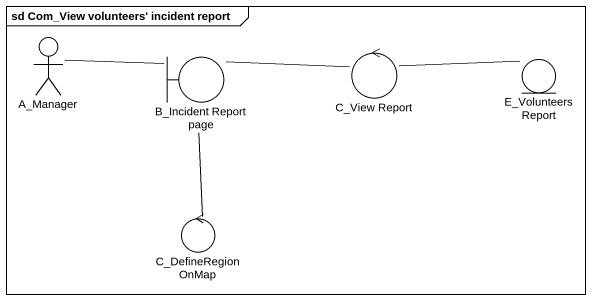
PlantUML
@startuml
mainframe sd Com_View volunteers' incident report
actor A_Manager
boundary "B_Incident Report page" as B_Incident_Report_page
control "C_View Report" as C_View_Report
entity "E_Volunteers Report" as E_Volunteers_Report
control C_DefineRegionOnMap
A_Manager -right- B_Incident_Report_page
B_Incident_Report_page -right- C_View_Report
B_Incident_Report_page -- C_DefineRegionOnMap
C_View_Report -right- E_Volunteers_Report
@enduml
